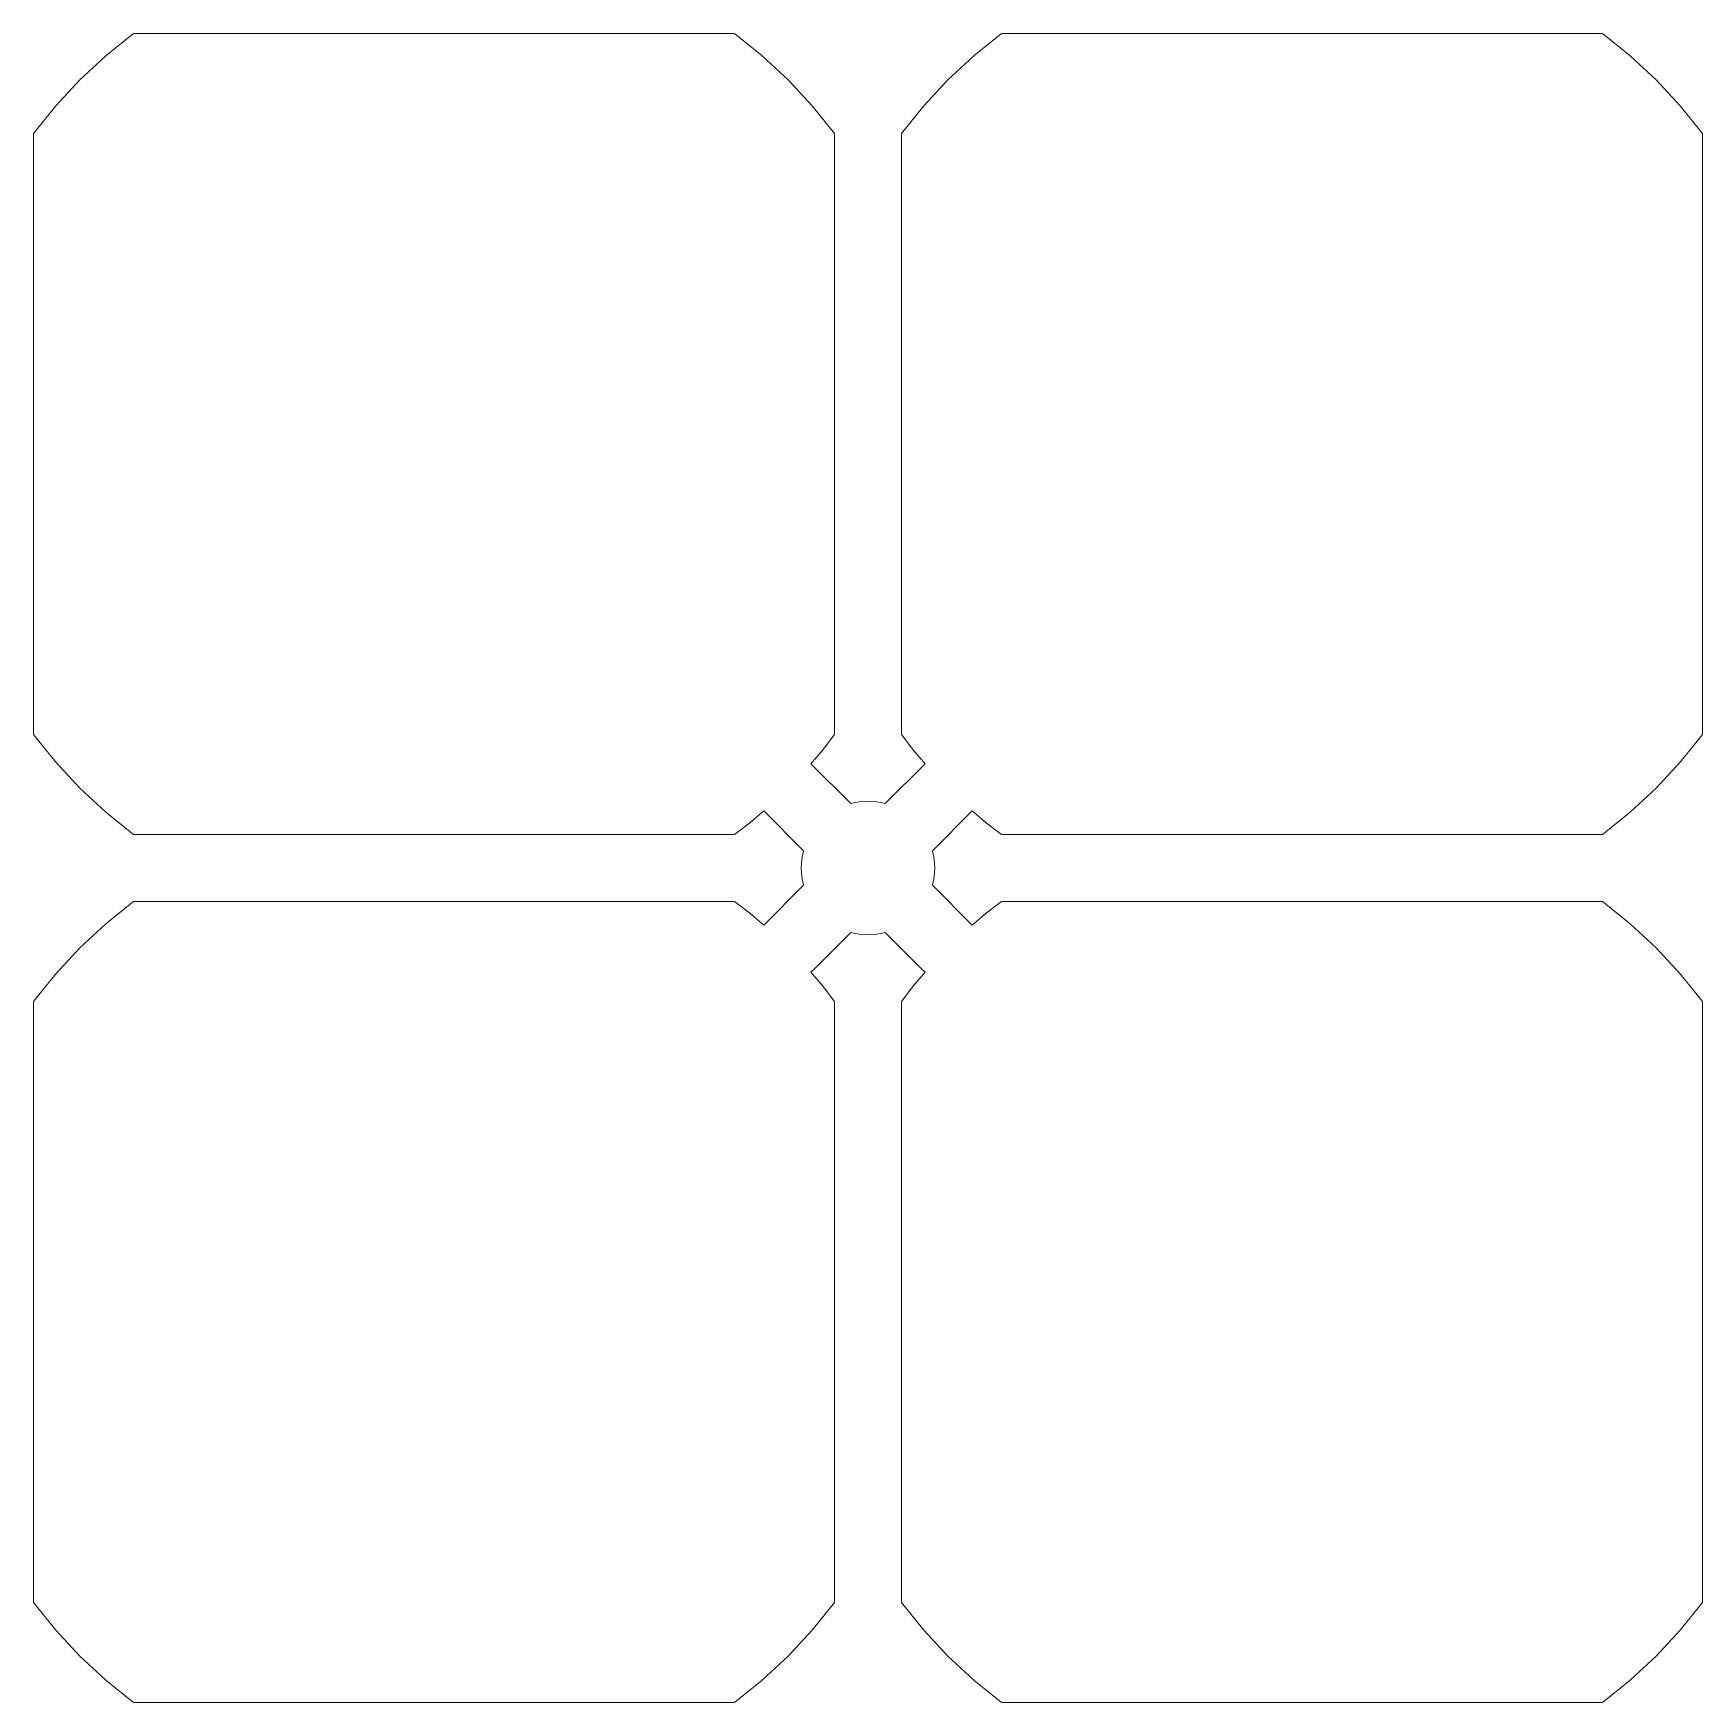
# Model space of a CAD drawing. Extents: x 64 to 164, y 31 to 131.
import ezdxf

# ---------------------------------------------------------------- set-up
doc = ezdxf.new("R2010")
doc.units = 0

msp = doc.modelspace()

# ---------------------------------------------------------------- linework, layer by layer
at = {"color": 250, "lineweight": 13}
for p, q in [((70.497002, 131), (106.502998, 131)), ((122.497002, 131), (158.502991, 131)), ((64.5, 88.997002), (64.5, 125.002998)), ((112.5, 125.002998), (112.5, 88.997002)), ((116.5, 88.997002), (116.5, 125.002998)), ((164.5, 125.002998), (164.5, 88.997002)), ((106.502998, 83), (70.497002, 83)), ((158.502991, 83), (122.497002, 83)), ((70.497002, 79), (106.502998, 79)), ((122.497002, 79), (158.502991, 79)), ((64.5, 36.996994), (64.5, 73.003006)), ((112.5, 73.003006), (112.5, 36.996994)), ((116.5, 36.996994), (116.5, 73.003006)), ((164.5, 73.003006), (164.5, 36.996994)), ((106.502998, 31), (70.497002, 31)), ((158.502991, 31), (122.497002, 31))]:
    msp.add_line(p, q, dxfattribs=at)
at = {"color": 250, "lineweight": 13, "ltscale": 0.084266}
for p, q in [((113.463997, 84.864502), (111.080597, 87.247902)), ((115.536003, 84.864502), (117.919403, 87.247902)), ((108.252098, 84.419403), (110.635498, 82.036003)), ((120.747902, 84.419403), (118.364502, 82.036003)), ((108.252098, 77.580597), (110.635498, 79.963997)), ((120.747902, 77.580597), (118.364502, 79.963997))]:
    msp.add_line(p, q, dxfattribs=at)
at = {"color": 250, "lineweight": 13}
for points in [[(64.5, 125.002998), (65.837418, 126.65802), (67.286774, 128.213257), (68.841995, 129.662628), (70.497002, 131)], [(106.502998, 131), (108.15802, 129.662582), (109.713264, 128.213226), (111.162621, 126.658005), (112.5, 125.002998)], [(116.5, 125.002998), (117.837418, 126.65802), (119.286774, 128.213257), (120.841995, 129.662628), (122.497002, 131)], [(158.502991, 131), (160.15802, 129.662582), (161.713257, 128.213226), (163.162628, 126.658005), (164.5, 125.002998)], [(70.497002, 83), (68.842033, 84.337418), (67.286812, 85.786774), (65.837433, 87.341995), (64.5, 88.997002)], [(112.5, 88.997002), (111.806351, 88.108871), (111.080597, 87.247902)], [(117.919403, 87.247902), (117.193611, 88.108841), (116.5, 88.997002)], [(164.5, 88.997002), (163.162567, 87.341995), (161.713196, 85.786774), (160.157959, 84.337418), (158.502991, 83)], [(114.5, 85), (113.971535, 84.965363), (113.463997, 84.864502)], [(115.536003, 84.864502), (115.028465, 84.965363), (114.5, 85)], [(108.252098, 84.419403), (107.391129, 83.693649), (106.502998, 83)], [(122.497002, 83), (121.608871, 83.693703), (120.747902, 84.419502)], [(110.635498, 82.036003), (110.534637, 81.528465), (110.5, 81)], [(118.5, 81), (118.465363, 81.528465), (118.364502, 82.036003)], [(110.5, 81), (110.534637, 80.471535), (110.635498, 79.963997)], [(118.364502, 79.963997), (118.465363, 80.471535), (118.5, 81)], [(64.5, 73.003006), (65.837418, 74.65802), (67.286774, 76.213264), (68.841995, 77.662621), (70.497002, 79)], [(106.502998, 79), (107.391129, 78.306297), (108.252098, 77.580498)], [(120.747902, 77.580597), (121.608871, 78.306351), (122.497002, 79)], [(158.502991, 79), (160.15802, 77.662582), (161.713257, 76.213226), (163.162628, 74.658005), (164.5, 73.003006)], [(113.463997, 77.135498), (113.442719, 77.11422), (112.272301, 75.943802), (111.530205, 75.201706), (111.257217, 74.928711), (111.138168, 74.809662), (111.101883, 74.773392), (111.080597, 74.752106)], [(113.463997, 77.135498), (113.971535, 77.034637), (114.5, 77)], [(114.5, 77), (115.028465, 77.034637), (115.536003, 77.135498)], [(115.536003, 77.135498), (115.557281, 77.11422), (116.727699, 75.943802), (117.469795, 75.201706), (117.742783, 74.928711), (117.861832, 74.809662), (117.898117, 74.773392), (117.919403, 74.752106)], [(111.080597, 74.752106), (111.806351, 73.891129), (112.5, 73.003006)], [(116.5, 73.003006), (117.193703, 73.891129), (117.919502, 74.752106)], [(70.497002, 31), (68.842033, 32.337418), (67.286812, 33.786774), (65.837433, 35.341995), (64.5, 36.996994)], [(112.5, 36.996994), (111.162567, 35.341995), (109.713188, 33.786774), (108.157967, 32.337418), (106.502998, 31)], [(122.497002, 31), (120.842033, 32.337418), (119.286812, 33.786774), (117.837433, 35.341995), (116.5, 36.996994)], [(164.5, 36.996994), (163.162567, 35.341995), (161.713196, 33.786774), (160.157959, 32.337418), (158.502991, 31)]]:
    msp.add_lwpolyline(points, dxfattribs=at)

doc.saveas('drawing.dxf')
